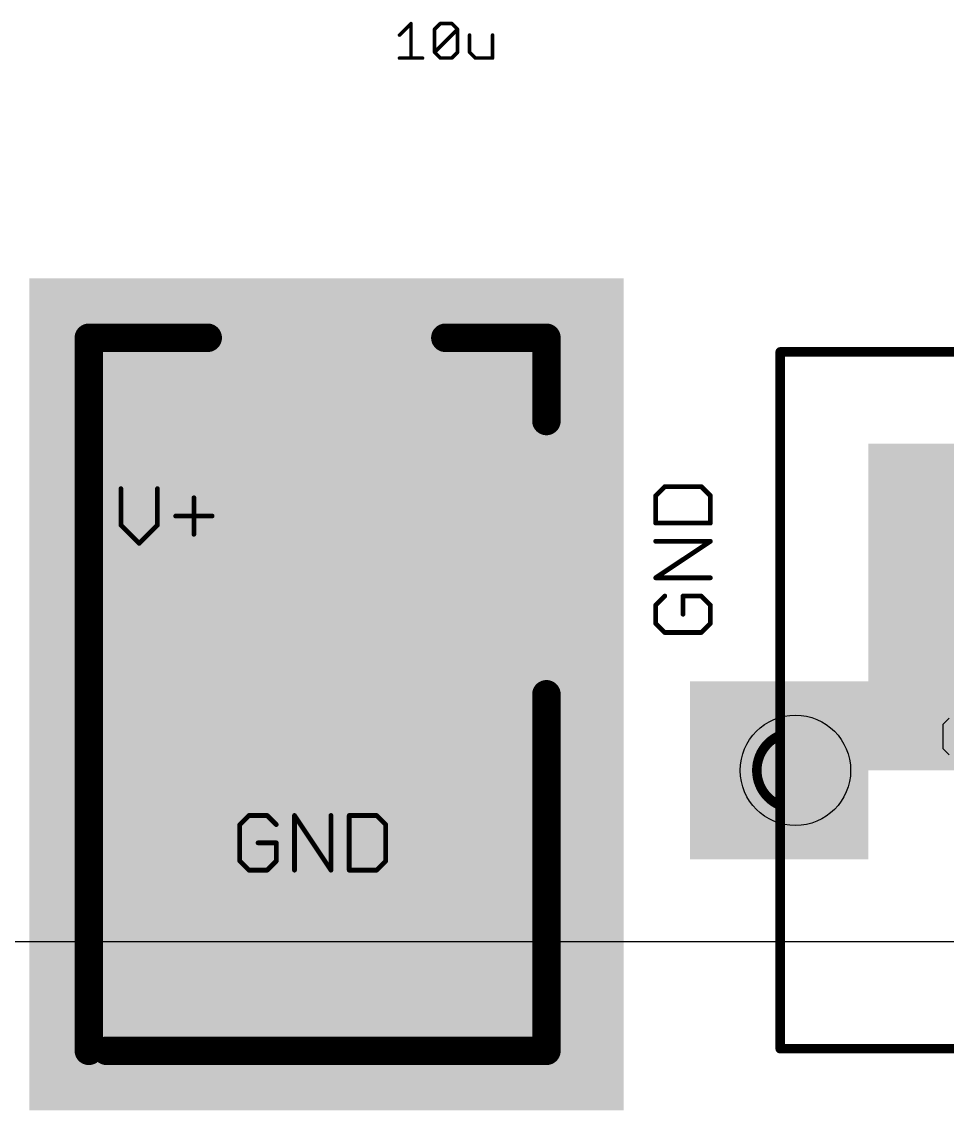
# Model space of a CAD drawing. Extents: x -5 to 95, y -7 to 91.
# Drawn here: x 26.65 to 46.43, y -6.51 to 16.76 of the extents above; entities that cross this region are included whole.
import ezdxf

# ---------------------------------------------------------------- set-up
doc = ezdxf.new("R2010")
doc.units = 0
for name, color, linetype in [('20', 7, 'CONTINUOUS'), ('21', 253, 'CONTINUOUS'), ('23', 7, 'CONTINUOUS'), ('27', 253, 'CONTINUOUS'), ('41', 22, 'CONTINUOUS'), ('42', 175, 'CONTINUOUS'), ('43', 82, 'CONTINUOUS')]:
    doc.layers.add(name, color=color, linetype=linetype)

# ---------------------------------------------------------------- blocks, each defined once
blk = doc.blocks.new('RECT')
blk.add_solid([(-0.5, -0.5), (0.5, -0.5), (-0.5, 0.5), (0.5, 0.5)])

msp = doc.modelspace()

# ---------------------------------------------------------------- linework, layer by layer
at = {"layer": '20'}
msp.add_line((-5, -2.9), (95, -2.9), dxfattribs=at)
msp.add_circle((43.1853, 0.7552), 1.18, dxfattribs=at)
at = {"layer": '21'}
for points, const_width in [([(28.0834, -5.2391), (28.0834, 10.0009)], 0.6096), ([(28.0834, 10.0009), (30.6234, 10.0009)], 0.6096), ([(35.7034, 10.0009), (37.8634, 10.0009)], 0.6096), ([(37.8634, 10.0009), (37.8634, 8.2229)], 0.6096), ([(55.5103, 9.7002), (42.8603, 9.7002)], 0.2032), ([(42.8603, 9.7002), (42.8603, 1.5052)], 0.2032), ([(28.7692, 6.7761), (28.7692, 5.9965)], 0.1016), ([(29.5488, 5.9965), (29.5488, 6.7761)], 0.1016), ([(40.3931, 6.8201), (40.1982, 6.6252)], 0.1016), ([(41.1727, 6.8201), (40.3931, 6.8201)], 0.1016), ([(41.3676, 6.6252), (41.1727, 6.8201)], 0.1016), ([(30.3284, 6.5812), (30.3284, 5.8016)], 0.1016), ([(40.1982, 6.6252), (40.1982, 6.0405)], 0.1016), ([(41.3676, 6.0405), (41.3676, 6.6252)], 0.1016), ([(29.9386, 6.1914), (30.7182, 6.1914)], 0.1016), ([(40.1982, 6.0405), (41.3676, 6.0405)], 0.1016), ([(28.7692, 5.9965), (29.159, 5.6067)], 0.1016), ([(29.159, 5.6067), (29.5488, 5.9965)], 0.1016), ([(40.1982, 4.8711), (41.3676, 5.6507)], 0.1016), ([(41.3676, 5.6507), (40.1982, 5.6507)], 0.1016), ([(41.3676, 4.8711), (40.1982, 4.8711)], 0.1016), ([(40.3931, 4.4813), (40.1982, 4.2864)], 0.1016), ([(41.1727, 4.4813), (40.7829, 4.4813)], 0.1016), ([(40.7829, 4.4813), (40.7829, 4.0915)], 0.1016), ([(41.3676, 4.2864), (41.1727, 4.4813)], 0.1016), ([(40.1982, 4.2864), (40.1982, 3.8966)], 0.1016), ([(41.3676, 3.8966), (41.3676, 4.2864)], 0.1016), ([(40.1982, 3.8966), (40.3931, 3.7017)], 0.1016), ([(40.3931, 3.7017), (41.1727, 3.7017)], 0.1016), ([(41.1727, 3.7017), (41.3676, 3.8966)], 0.1016), ([(37.8634, 2.3809), (37.8634, -5.2391)], 0.6096), ([(46.4718, 1.8734), (46.3405, 1.7421)], 0.0254), ([(46.3405, 1.7421), (46.3405, 1.2167)], 0.0254), ([(42.8603, 1.5052), (42.8603, 0.0052)], 0.2032), ([(46.3405, 1.2167), (46.4718, 1.0854)], 0.0254), ([(42.8603, 0.0052), (42.8603, -5.1948)], 0.2032), ([(31.5041, -0.2089), (31.3092, -0.4038)], 0.1016), ([(31.8939, -0.2089), (31.5041, -0.2089)], 0.1016), ([(32.0888, -0.4038), (31.8939, -0.2089)], 0.1016), ([(32.4786, -1.3783), (32.4786, -0.2089)], 0.1016), ([(32.4786, -0.2089), (33.2582, -1.3783)], 0.1016), ([(33.2582, -1.3783), (33.2582, -0.2089)], 0.1016), ([(33.648, -0.2089), (33.648, -1.3783)], 0.1016), ([(34.2327, -0.2089), (33.648, -0.2089)], 0.1016), ([(34.4276, -0.4038), (34.2327, -0.2089)], 0.1016), ([(31.3092, -0.4038), (31.3092, -1.1834)], 0.1016), ([(34.4276, -1.1834), (34.4276, -0.4038)], 0.1016), ([(32.0888, -0.7936), (31.699, -0.7936)], 0.1016), ([(32.0888, -1.1834), (32.0888, -0.7936)], 0.1016), ([(31.3092, -1.1834), (31.5041, -1.3783)], 0.1016), ([(31.8939, -1.3783), (32.0888, -1.1834)], 0.1016), ([(34.2327, -1.3783), (34.4276, -1.1834)], 0.1016), ([(31.5041, -1.3783), (31.8939, -1.3783)], 0.1016), ([(33.648, -1.3783), (34.2327, -1.3783)], 0.1016), ([(37.8634, -5.2391), (28.4634, -5.2391)], 0.6096), ([(42.8603, -5.1948), (55.5103, -5.1948)], 0.2032)]:
    msp.add_lwpolyline(points, dxfattribs=dict(at, const_width=const_width))
for points, const_width in [([(28.2358, 10.0009, 1), (27.931, 10.0009)], 0.3048), ([(28.0834, 10.1533, 1), (28.0834, 9.8485)], 0.3048), ([(30.6234, 9.8485, 1), (30.6234, 10.1533)], 0.3048), ([(35.7034, 10.1533, 1), (35.7034, 9.8485)], 0.3048), ([(38.0158, 10.0009, 1), (37.711, 10.0009)], 0.3048), ([(37.8634, 9.8485, 1), (37.8634, 10.1533)], 0.3048), ([(42.8603, 9.751, 1), (42.8603, 9.6494)], 0.1016), ([(42.9111, 9.7002, 1), (42.8095, 9.7002)], 0.1016), ([(37.711, 8.2229, 1), (38.0158, 8.2229)], 0.3048), ([(28.7946, 6.7761, 1), (28.7438, 6.7761)], 0.0508), ([(29.5742, 6.7761, 1), (29.5234, 6.7761)], 0.0508), ([(40.3931, 6.8455, 1), (40.3931, 6.7947)], 0.0508), ([(40.4111, 6.8021, 1), (40.3752, 6.838)], 0.0508), ([(41.1907, 6.838, 1), (41.1548, 6.8021)], 0.0508), ([(41.1727, 6.7947, 1), (41.1727, 6.8455)], 0.0508), ([(30.3538, 6.5812, 1), (30.303, 6.5812)], 0.0508), ([(40.2236, 6.6252, 1), (40.1728, 6.6252)], 0.0508), ([(40.1803, 6.6431, 1), (40.2162, 6.6072)], 0.0508), ([(41.393, 6.6252, 1), (41.3422, 6.6252)], 0.0508), ([(41.3497, 6.6072, 1), (41.3856, 6.6431)], 0.0508), ([(29.9386, 6.2168, 1), (29.9386, 6.166)], 0.0508), ([(30.7182, 6.166, 1), (30.7182, 6.2168)], 0.0508), ([(40.1982, 6.0659, 1), (40.1982, 6.0151)], 0.0508), ([(40.1728, 6.0405, 1), (40.2236, 6.0405)], 0.0508), ([(41.3422, 6.0405, 1), (41.393, 6.0405)], 0.0508), ([(41.3676, 6.0151, 1), (41.3676, 6.0659)], 0.0508), ([(28.7438, 5.9965, 1), (28.7946, 5.9965)], 0.0508), ([(28.7872, 6.0144, 1), (28.7513, 5.9785)], 0.0508), ([(29.5234, 5.9965, 1), (29.5742, 5.9965)], 0.0508), ([(29.5668, 5.9785, 1), (29.5309, 6.0144)], 0.0508), ([(30.303, 5.8016, 1), (30.3538, 5.8016)], 0.0508), ([(29.1411, 5.6246, 1), (29.177, 5.5887)], 0.0508), ([(29.1411, 5.5887, 1), (29.177, 5.6246)], 0.0508), ([(40.1982, 5.6761, 1), (40.1982, 5.6253)], 0.0508), ([(41.3817, 5.6295, 1), (41.3535, 5.6718)], 0.0508), ([(41.3676, 5.6253, 1), (41.3676, 5.6761)], 0.0508), ([(40.1982, 4.8965, 1), (40.1982, 4.8457)], 0.0508), ([(40.1841, 4.8922, 1), (40.2123, 4.8499)], 0.0508), ([(41.3676, 4.8457, 1), (41.3676, 4.8965)], 0.0508), ([(40.4111, 4.4633, 1), (40.3752, 4.4992)], 0.0508), ([(40.7829, 4.5067, 1), (40.7829, 4.4559)], 0.0508), ([(40.8083, 4.4813, 1), (40.7575, 4.4813)], 0.0508), ([(41.1907, 4.4992, 1), (41.1548, 4.4633)], 0.0508), ([(41.1727, 4.4559, 1), (41.1727, 4.5067)], 0.0508), ([(40.2236, 4.2864, 1), (40.1728, 4.2864)], 0.0508), ([(40.1803, 4.3043, 1), (40.2162, 4.2684)], 0.0508), ([(41.393, 4.2864, 1), (41.3422, 4.2864)], 0.0508), ([(41.3497, 4.2684, 1), (41.3856, 4.3043)], 0.0508), ([(40.7575, 4.0915, 1), (40.8083, 4.0915)], 0.0508), ([(40.1728, 3.8966, 1), (40.2236, 3.8966)], 0.0508), ([(40.2162, 3.9145, 1), (40.1803, 3.8786)], 0.0508), ([(40.3931, 3.7271, 1), (40.3931, 3.6763)], 0.0508), ([(40.3752, 3.6837, 1), (40.4111, 3.7196)], 0.0508), ([(41.1548, 3.7196, 1), (41.1907, 3.6837)], 0.0508), ([(41.1727, 3.6763, 1), (41.1727, 3.7271)], 0.0508), ([(41.3422, 3.8966, 1), (41.393, 3.8966)], 0.0508), ([(41.3856, 3.8786, 1), (41.3497, 3.9145)], 0.0508), ([(38.0158, 2.3809, 1), (37.711, 2.3809)], 0.3048), ([(46.3468, 1.7421, 1), (46.3341, 1.7421)], 0.0127), ([(46.336, 1.7466, 1), (46.345, 1.7376)], 0.0127), ([(42.8603, 1.5052, 0.6672), (42.8603, 0.0052)], 0.2032), ([(42.9111, 1.5052, 1), (42.8095, 1.5052)], 0.1016), ([(42.8095, 1.5052, 1), (42.9111, 1.5052)], 0.1016), ([(42.8798, 1.4583, 1), (42.8408, 1.5521)], 0.1016), ([(46.345, 1.2212, 1), (46.336, 1.2122)], 0.0127), ([(46.3341, 1.2167, 1), (46.3468, 1.2167)], 0.0127), ([(42.9111, 0.0052, 1), (42.8095, 0.0052)], 0.1016), ([(42.8095, 0.0052, 1), (42.9111, 0.0052)], 0.1016), ([(42.8408, -0.0417, 1), (42.8798, 0.0521)], 0.1016), ([(31.5041, -0.1835, 1), (31.5041, -0.2343)], 0.0508), ([(31.5221, -0.2269, 1), (31.4862, -0.191)], 0.0508), ([(31.9119, -0.191, 1), (31.876, -0.2269)], 0.0508), ([(31.8939, -0.2343, 1), (31.8939, -0.1835)], 0.0508), ([(32.504, -0.2089, 1), (32.4532, -0.2089)], 0.0508), ([(32.4998, -0.1948, 1), (32.4575, -0.223)], 0.0508), ([(33.2836, -0.2089, 1), (33.2328, -0.2089)], 0.0508), ([(33.6734, -0.2089, 1), (33.6226, -0.2089)], 0.0508), ([(33.648, -0.1835, 1), (33.648, -0.2343)], 0.0508), ([(34.2507, -0.191, 1), (34.2148, -0.2269)], 0.0508), ([(34.2327, -0.2343, 1), (34.2327, -0.1835)], 0.0508), ([(31.3346, -0.4038, 1), (31.2838, -0.4038)], 0.0508), ([(31.2913, -0.3859, 1), (31.3272, -0.4218)], 0.0508), ([(32.0709, -0.4218, 1), (32.1068, -0.3859)], 0.0508), ([(34.453, -0.4038, 1), (34.4022, -0.4038)], 0.0508), ([(34.4097, -0.4218, 1), (34.4456, -0.3859)], 0.0508), ([(31.699, -0.7682, 1), (31.699, -0.819)], 0.0508), ([(32.1142, -0.7936, 1), (32.0634, -0.7936)], 0.0508), ([(32.0888, -0.819, 1), (32.0888, -0.7682)], 0.0508), ([(31.2838, -1.1834, 1), (31.3346, -1.1834)], 0.0508), ([(31.3272, -1.1655, 1), (31.2913, -1.2014)], 0.0508), ([(32.0634, -1.1834, 1), (32.1142, -1.1834)], 0.0508), ([(32.1068, -1.2014, 1), (32.0709, -1.1655)], 0.0508), ([(34.4022, -1.1834, 1), (34.453, -1.1834)], 0.0508), ([(34.4456, -1.2014, 1), (34.4097, -1.1655)], 0.0508), ([(31.5041, -1.3529, 1), (31.5041, -1.4037)], 0.0508), ([(31.4862, -1.3963, 1), (31.5221, -1.3604)], 0.0508), ([(31.876, -1.3604, 1), (31.9119, -1.3963)], 0.0508), ([(31.8939, -1.4037, 1), (31.8939, -1.3529)], 0.0508), ([(32.4532, -1.3783, 1), (32.504, -1.3783)], 0.0508), ([(33.2328, -1.3783, 1), (33.2836, -1.3783)], 0.0508), ([(33.2371, -1.3924, 1), (33.2793, -1.3642)], 0.0508), ([(33.648, -1.3529, 1), (33.648, -1.4037)], 0.0508), ([(33.6226, -1.3783, 1), (33.6734, -1.3783)], 0.0508), ([(34.2148, -1.3604, 1), (34.2507, -1.3963)], 0.0508), ([(34.2327, -1.4037, 1), (34.2327, -1.3529)], 0.0508), ([(27.931, -5.2391, 1), (28.2358, -5.2391)], 0.3048), ([(28.4634, -5.0867, 1), (28.4634, -5.3915)], 0.3048), ([(37.711, -5.2391, 1), (38.0158, -5.2391)], 0.3048), ([(37.8634, -5.3915, 1), (37.8634, -5.0867)], 0.3048), ([(42.8603, -5.144, 1), (42.8603, -5.2456)], 0.1016), ([(42.8095, -5.1948, 1), (42.9111, -5.1948)], 0.1016)]:
    msp.add_lwpolyline(points, format="xyb", dxfattribs=dict(at, const_width=const_width))
at = {"layer": '23'}
msp.add_point((33.1634, -5.2391), dxfattribs=at)
at = {"layer": '27', "const_width": 0.0762}
for points in [[(34.7235, 16.4718), (34.9693, 16.7175)], [(34.9693, 16.7175), (34.9693, 15.9803)], [(35.4719, 16.5947), (35.5948, 16.7175)], [(35.5948, 16.7175), (35.8405, 16.7175)], [(35.8405, 16.7175), (35.9634, 16.5947)], [(35.4719, 16.1032), (35.4719, 16.5947)], [(35.4719, 16.1032), (35.9634, 16.5947)], [(35.9634, 16.5947), (35.9634, 16.1032)], [(36.2203, 16.4718), (36.2203, 16.1032)], [(36.7118, 15.9803), (36.7118, 16.4718)], [(35.5948, 15.9803), (35.4719, 16.1032)], [(35.9634, 16.1032), (35.8405, 15.9803)], [(36.2203, 16.1032), (36.3432, 15.9803)], [(34.7235, 15.9803), (35.215, 15.9803)], [(35.8405, 15.9803), (35.5948, 15.9803)], [(36.3432, 15.9803), (36.7118, 15.9803)]]:
    msp.add_lwpolyline(points, dxfattribs=at)
at = {"layer": '27', "const_width": 0.0381}
for points in [[(34.9883, 16.7175, 1), (34.9502, 16.7175)], [(34.9827, 16.7041, 1), (34.9558, 16.731)], [(35.5948, 16.7366, 1), (35.5948, 16.6985)], [(35.6083, 16.7041, 1), (35.5813, 16.731)], [(35.854, 16.731, 1), (35.8271, 16.7041)], [(35.8405, 16.6985, 1), (35.8405, 16.7366)], [(35.491, 16.5947, 1), (35.4529, 16.5947)], [(35.4585, 16.6081, 1), (35.4854, 16.5812)], [(35.9825, 16.5947, 1), (35.9444, 16.5947)], [(35.9769, 16.5812, 1), (35.9499, 16.6081)], [(35.9499, 16.5812, 1), (35.9769, 16.6081)], [(34.71, 16.4852, 1), (34.737, 16.4583)], [(36.2394, 16.4718, 1), (36.2013, 16.4718)], [(36.7309, 16.4718, 1), (36.6928, 16.4718)], [(35.4529, 16.1032, 1), (35.491, 16.1032)], [(35.4854, 16.1166, 1), (35.4585, 16.0897)], [(35.4585, 16.1166, 1), (35.4854, 16.0897)], [(35.9444, 16.1032, 1), (35.9825, 16.1032)], [(35.9769, 16.0897, 1), (35.9499, 16.1166)], [(36.2338, 16.1166, 1), (36.2069, 16.0897)], [(36.2013, 16.1032, 1), (36.2394, 16.1032)], [(34.7235, 15.9993, 1), (34.7235, 15.9612)], [(34.9502, 15.9803, 1), (34.9883, 15.9803)], [(35.215, 15.9612, 1), (35.215, 15.9993)], [(35.5948, 15.9993, 1), (35.5948, 15.9612)], [(35.5813, 15.9668, 1), (35.6083, 15.9938)], [(35.8271, 15.9938, 1), (35.854, 15.9668)], [(35.8405, 15.9612, 1), (35.8405, 15.9993)], [(36.3432, 15.9993, 1), (36.3432, 15.9612)], [(36.3297, 15.9668, 1), (36.3567, 15.9938)], [(36.6928, 15.9803, 1), (36.7309, 15.9803)], [(36.7118, 15.9612, 1), (36.7118, 15.9993)]]:
    msp.add_lwpolyline(points, format="xyb", dxfattribs=at)

# ---------------------------------------------------------------- block references
at = {"layer": '41', "xscale": 3.81, "yscale": 3.81}
msp.add_blockref('RECT', (42.8353, 0.7552), dxfattribs=at)
at = {"layer": '42', "xscale": 3.81, "yscale": 3.81}
msp.add_blockref('RECT', (42.8353, 0.7552), dxfattribs=at)
at = {"layer": '43'}
for p, xscale, yscale in [((33.1634, 2.3809), 12.7, 17.78), ((49.1853, 4.2477), 8.89, 6.985)]:
    msp.add_blockref('RECT', p, dxfattribs=dict(at, xscale=xscale, yscale=yscale))

doc.saveas('drawing.dxf')
